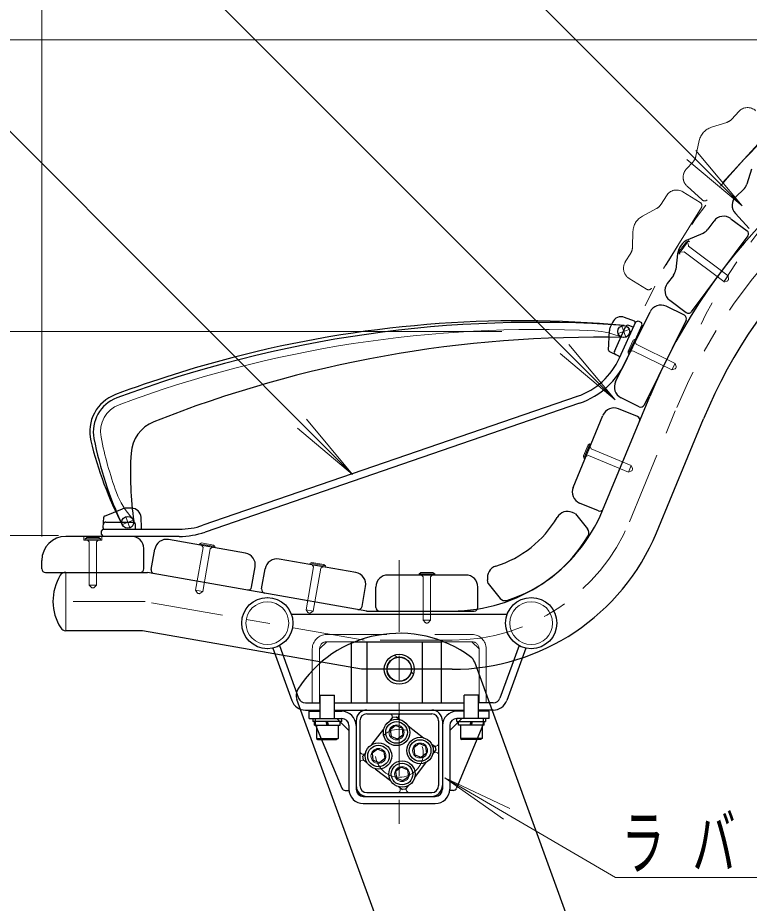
# Model space of a CAD drawing. Units: millimetres on the paper. Extents: x -365 to 0, y -12 to 257.
# Drawn here: x -207.32 to -176.82, y 113.92 to 150.83 of the extents above; entities that cross this region are included whole.
import ezdxf

# ---------------------------------------------------------------- set-up
doc = ezdxf.new("R2010")
doc.units = ezdxf.units.MM
for name, pattern in [('USER1', [4.5, 2.5, -2]), ('USER2', [6, 3, -1, 1, -1]), ('USER3', [8, 3, -1, 1, -1, 1, -1])]:
    doc.linetypes.add(name, pattern=pattern)
doc.layers.add('LY_1', color=7, linetype='Continuous', lineweight=25)
doc.styles.add('ＭＳ ゴシック', font='')
doc.styles.get('ＭＳ ゴシック').set_extended_font_data('MS Gothic')

msp = doc.modelspace()

# ---------------------------------------------------------------- linework, layer by layer
at = {"layer": 'LY_1', "lineweight": 13}
for p, q in [((-201.18, 167.045), (-177.127, 142.996)), ((-206.312, 129.209), (-206.312, 160.98)), ((-207.823, 160.319), (-182.41, 134.906)), ((-214.918, 153.353), (-193.358, 131.793)), ((-167.301, 149.915), (-227.312, 149.915)), ((-177.127, 142.996), (-179.055, 145.294)), ((-177.127, 142.996), (-179.425, 144.924)), ((-179.357, 141.524), (-179.746, 141.004)), ((-179.442, 141.494), (-179.741, 141.094)), ((-179.442, 141.494), (-179.357, 141.524)), ((-179.357, 141.524), (-179.317, 141.494)), ((-179.746, 141.004), (-179.741, 141.094)), ((-179.746, 141.004), (-179.706, 140.974)), ((-187.138, 137.754), (-217.312, 137.754)), ((-181.879, 136.937), (-181.658, 137.385)), ((-181.867, 136.847), (-181.58, 137.43)), ((-181.58, 137.43), (-181.658, 137.385)), ((-181.58, 137.43), (-181.535, 137.408)), ((-182.41, 134.906), (-184.339, 137.205)), ((-182.41, 134.906), (-184.708, 136.835)), ((-181.879, 136.937), (-181.867, 136.847)), ((-181.867, 136.847), (-181.823, 136.825)), ((-193.358, 131.793), (-195.286, 134.091)), ((-193.358, 131.793), (-195.656, 133.721)), ((-183.732, 132.562), (-183.541, 133.024)), ((-183.714, 132.474), (-183.466, 133.074)), ((-183.466, 133.074), (-183.541, 133.024)), ((-183.466, 133.074), (-183.419, 133.055)), ((-183.732, 132.562), (-183.714, 132.474)), ((-183.714, 132.474), (-183.668, 132.454)), ((-205.611, 129.248), (-217.312, 129.248)), ((-205.611, 129.248), (-217.312, 129.248)), ((-204.512, 129.109), (-204.437, 129.159)), ((-203.862, 129.109), (-204.512, 129.109)), ((-204.512, 129.109), (-204.512, 129.059)), ((-203.937, 129.159), (-204.437, 129.159)), ((-203.937, 129.159), (-203.862, 129.109)), ((-203.862, 129.109), (-203.862, 129.059)), ((-199.738, 128.901), (-199.747, 128.852)), ((-199.738, 128.901), (-199.655, 128.938)), ((-199.098, 128.789), (-199.738, 128.901)), ((-199.163, 128.851), (-199.655, 128.938)), ((-199.163, 128.851), (-199.098, 128.789)), ((-199.098, 128.789), (-199.107, 128.739)), ((-195.134, 128.09), (-195.052, 128.126)), ((-194.559, 128.039), (-195.052, 128.126)), ((-195.134, 128.09), (-195.143, 128.04)), ((-194.494, 127.977), (-195.134, 128.09)), ((-194.559, 128.039), (-194.494, 127.977)), ((-194.494, 127.977), (-194.503, 127.928)), ((-190.586, 127.649), (-190.511, 127.699)), ((-190.586, 127.649), (-190.586, 127.599)), ((-189.936, 127.649), (-190.586, 127.649)), ((-190.011, 127.699), (-190.511, 127.699)), ((-190.011, 127.699), (-189.936, 127.649)), ((-189.936, 127.649), (-189.936, 127.599)), ((-191.521, 124.169), (-191.614, 124.262)), ((-190.821, 123.469), (-190.914, 123.562)), ((-189.517, 119.151), (-187.068, 117.417)), ((-189.517, 119.151), (-186.804, 117.869)), ((-182.402, 114.995), (-189.517, 119.151)), ((-182.402, 114.995), (-158.15, 114.995))]:
    msp.add_line(p, q, dxfattribs=at)
at = {"layer": 'LY_1', "linetype": 'USER3', "lineweight": 13}
for p, q in [((-177.264, 146.919), (-177.549, 146.606)), ((-178.402, 146.263), (-177.766, 146.467)), ((-175.919, 146.169), (-178.578, 143.248)), ((-178.907, 145.707), (-179.047, 145.061)), ((-179.166, 144.83), (-179.452, 144.515)), ((-179.419, 143.809), (-178.786, 143.234)), ((-180.278, 143.412), (-180.501, 143.053)), ((-179.59, 143.574), (-178.867, 143.126)), ((-181.277, 142.56), (-180.689, 142.876)), ((-178.818, 142.92), (-180.9, 139.563)), ((-181.672, 141.922), (-181.692, 141.26)), ((-181.767, 141.012), (-181.991, 140.65)), ((-181.829, 139.962), (-181.102, 139.512)), ((-205.312, 125.279), (-205.312, 127.709))]:
    msp.add_line(p, q, dxfattribs=at)
at = {"layer": 'LY_1'}
for p, q in [((-176.728, 144.52), (-176.925, 143.888)), ((-177.063, 143.669), (-177.376, 143.38)), ((-177.404, 142.673), (-176.824, 142.046)), ((-178.295, 142.353), (-178.548, 142.015)), ((-177.595, 142.454), (-176.914, 141.946)), ((-179.365, 141.591), (-178.751, 141.855)), ((-176.883, 141.736), (-179.25, 138.573)), ((-179.813, 140.99), (-179.891, 140.333)), ((-179.987, 140.092), (-180.242, 139.751)), ((-179.529, 138.426), (-180.291, 138.802)), ((-180.141, 139.051), (-179.456, 138.54)), ((-182.397, 135.659), (-180.961, 138.574)), ((-182.529, 138.128), (-182.619, 137.929)), ((-182.234, 136.653), (-181.558, 138.154)), ((-181.606, 138.176), (-182.019, 138.336)), ((-181.558, 138.154), (-181.459, 138.192)), ((-181.459, 138.192), (-181.322, 138.13)), ((-181.284, 138.031), (-181.322, 138.13)), ((-179.46, 138.225), (-181.207, 134.682)), ((-182.686, 136.967), (-182.654, 137.781)), ((-182.444, 136.917), (-181.978, 137.952)), ((-181.96, 136.53), (-181.284, 138.031)), ((-181.66, 137.926), (-181.849, 138.003)), ((-182.262, 136.717), (-182.659, 136.921)), ((-183.992, 135.048), (-199.605, 129.672)), ((-183.895, 134.764), (-199.507, 129.389)), ((-182.942, 130.287), (-180.972, 135.045)), ((-181.407, 134.614), (-182.17, 134.99)), ((-181.483, 134.201), (-182.269, 134.527)), ((-184.166, 131.253), (-182.922, 134.256)), ((-180.697, 129.357), (-178.727, 134.115)), ((-203.7, 130.05), (-202.945, 130.355)), ((-202.577, 130.384), (-202.795, 130.384)), ((-183.11, 130.275), (-183.895, 130.6)), ((-203.754, 129.561), (-203.731, 130.006)), ((-202.155, 129.561), (-202.178, 130.005)), ((-184.062, 130.146), (-184.195, 130.206)), ((-184.062, 130.146), (-183.564, 129.52)), ((-203.647, 129.809), (-202.512, 129.809)), ((-202.405, 129.509), (-202.412, 129.712)), ((-200.582, 129.209), (-205.312, 129.209)), ((-203.83, 129.434), (-203.755, 129.509)), ((-203.83, 129.284), (-203.83, 129.434)), ((-203.83, 129.284), (-203.755, 129.209)), ((-203.755, 129.509), (-200.582, 129.509)), ((-197.826, 128.514), (-201.027, 129.078)), ((-202.062, 127.859), (-202.062, 128.709)), ((-201.754, 127.835), (-201.606, 128.672)), ((-206.312, 127.859), (-206.312, 128.209)), ((-193.222, 127.702), (-196.423, 128.266)), ((-197.568, 127.097), (-197.421, 127.934)), ((-197.15, 127.023), (-197.002, 127.861)), ((-206.162, 127.709), (-201.901, 127.709)), ((-192.769, 126.099), (-201.901, 127.709)), ((-188.636, 127.599), (-191.886, 127.599)), ((-187.701, 127.251), (-187.73, 127.394)), ((-192.964, 126.285), (-192.817, 127.123)), ((-192.386, 126.249), (-192.386, 127.099)), ((-188.136, 126.249), (-188.136, 127.099)), ((-187.701, 127.251), (-187.203, 126.625)), ((-195.912, 125.968), (-186.913, 125.968)), ((-192.78, 126.099), (-188.286, 126.099)), ((-202.113, 125.279), (-205.312, 125.279)), ((-192.981, 123.669), (-202.113, 125.279)), ((-193.412, 124.821), (-193.412, 122.271)), ((-193.412, 124.821), (-189.662, 124.821)), ((-192.762, 124.821), (-192.762, 122.271)), ((-190.462, 124.821), (-190.462, 122.271)), ((-189.662, 124.821), (-189.662, 122.271)), ((-196.687, 124.552), (-195.891, 122.365)), ((-196.406, 124.656), (-195.609, 122.468)), ((-186.419, 124.656), (-187.216, 122.468)), ((-186.138, 124.552), (-186.934, 122.365)), ((-189.211, 123.669), (-192.981, 123.669)), ((-180.948, 103.847), (-188.269, 123.962)), ((-194.712, 121.621), (-194.712, 122.596)), ((-194.712, 122.596), (-194.112, 122.596)), ((-194.112, 121.621), (-194.112, 122.596)), ((-188.712, 121.621), (-188.712, 122.596)), ((-188.112, 122.596), (-188.712, 122.596)), ((-188.112, 121.621), (-188.112, 122.596)), ((-188.929, 103.847), (-195.685, 122.406)), ((-195.327, 122.271), (-194.712, 122.271)), ((-194.112, 122.271), (-188.712, 122.271)), ((-187.497, 122.271), (-188.112, 122.271)), ((-195.327, 121.971), (-194.712, 121.971)), ((-195.162, 121.921), (-194.712, 121.921)), ((-195.162, 121.621), (-195.162, 121.921)), ((-194.112, 121.971), (-188.712, 121.971)), ((-194.112, 121.921), (-193.812, 121.921)), ((-188.712, 121.921), (-189.012, 121.921)), ((-187.497, 121.971), (-188.112, 121.971)), ((-187.662, 121.921), (-188.112, 121.921)), ((-187.662, 121.621), (-187.662, 121.921)), ((-195.162, 121.621), (-193.812, 121.621)), ((-195.012, 121.621), (-195.012, 121.496)), ((-193.812, 121.496), (-195.012, 121.496)), ((-194.95, 121.346), (-194.95, 121.496)), ((-194.912, 121.621), (-194.912, 121.401)), ((-194.417, 121.346), (-194.457, 121.496)), ((-194.367, 121.346), (-194.407, 121.496)), ((-194.012, 121.621), (-193.512, 121.121)), ((-193.875, 121.346), (-193.875, 121.496)), ((-193.812, 121.496), (-193.812, 121.621)), ((-193.212, 121.521), (-193.212, 118.671)), ((-193.052, 121.521), (-193.052, 118.821)), ((-192.762, 121.811), (-190.062, 121.811)), ((-191.797, 121.517), (-191.681, 121.669)), ((-191.681, 121.669), (-191.541, 121.687)), ((-191.541, 121.687), (-191.389, 121.571)), ((-189.772, 121.521), (-189.772, 118.821)), ((-189.612, 121.521), (-189.612, 118.671)), ((-188.812, 121.621), (-189.312, 121.121)), ((-187.662, 121.621), (-189.012, 121.621)), ((-189.012, 121.496), (-189.012, 121.621)), ((-189.012, 121.496), (-187.812, 121.496)), ((-188.95, 121.346), (-188.95, 121.496)), ((-188.457, 121.346), (-188.417, 121.496)), ((-188.407, 121.346), (-188.367, 121.496)), ((-187.912, 121.621), (-187.912, 121.401)), ((-187.875, 121.346), (-187.875, 121.496)), ((-187.812, 121.621), (-187.812, 121.496)), ((-194.95, 121.346), (-193.875, 121.346)), ((-194.901, 121.343), (-193.801, 118.713)), ((-194.862, 121.346), (-194.862, 120.781)), ((-193.962, 121.346), (-193.962, 120.781)), ((-193.512, 121.321), (-193.512, 118.671)), ((-192.551, 120.535), (-192.059, 121.176)), ((-191.564, 121.324), (-191.793, 121.149)), ((-191.793, 121.149), (-191.756, 120.862)), ((-191.298, 121.214), (-191.564, 121.324)), ((-191.298, 121.214), (-191.26, 120.928)), ((-191.048, 121.309), (-190.407, 120.817)), ((-189.312, 121.371), (-189.312, 118.671)), ((-187.924, 121.343), (-189.024, 118.713)), ((-187.875, 121.346), (-188.95, 121.346)), ((-188.862, 121.346), (-188.862, 120.781)), ((-187.962, 121.346), (-187.962, 120.781)), ((-194.862, 120.781), (-194.802, 120.746)), ((-194.862, 120.781), (-193.962, 120.781)), ((-194.802, 120.746), (-194.023, 120.746)), ((-193.962, 120.781), (-194.023, 120.746)), ((-191.489, 120.752), (-191.756, 120.862)), ((-191.26, 120.928), (-191.489, 120.752)), ((-187.962, 120.781), (-188.862, 120.781)), ((-188.862, 120.781), (-188.802, 120.746)), ((-188.023, 120.746), (-188.802, 120.746)), ((-187.962, 120.781), (-188.023, 120.746)), ((-190.583, 120.571), (-190.812, 120.395)), ((-190.812, 120.395), (-190.774, 120.109)), ((-190.316, 120.461), (-190.583, 120.571)), ((-190.316, 120.461), (-190.278, 120.174)), ((-190.066, 120.556), (-189.914, 120.439)), ((-189.914, 120.439), (-189.896, 120.299)), ((-192.929, 120.042), (-192.812, 120.194)), ((-192.91, 119.902), (-192.929, 120.042)), ((-192.318, 120.343), (-192.547, 120.167)), ((-192.547, 120.167), (-192.509, 119.881)), ((-192.051, 120.232), (-192.318, 120.343)), ((-192.051, 120.232), (-192.013, 119.946)), ((-190.507, 119.999), (-190.774, 120.109)), ((-190.278, 120.174), (-190.507, 119.999)), ((-190.012, 120.147), (-189.896, 120.299)), ((-192.91, 119.902), (-192.759, 119.786)), ((-192.242, 119.77), (-192.509, 119.881)), ((-192.013, 119.946), (-192.242, 119.77)), ((-190.766, 119.165), (-190.274, 119.806)), ((-192.418, 119.524), (-191.777, 119.032)), ((-191.336, 119.589), (-191.565, 119.414)), ((-191.565, 119.414), (-191.527, 119.127)), ((-191.069, 119.479), (-191.336, 119.589)), ((-191.069, 119.479), (-191.031, 119.193)), ((-191.26, 119.017), (-191.527, 119.127)), ((-191.031, 119.193), (-191.26, 119.017)), ((-193.662, 118.621), (-193.512, 118.621)), ((-192.762, 118.531), (-190.062, 118.531)), ((-191.436, 118.771), (-191.284, 118.654)), ((-191.144, 118.673), (-191.284, 118.654)), ((-191.144, 118.673), (-191.027, 118.824)), ((-189.162, 118.621), (-189.312, 118.621)), ((-192.912, 118.371), (-189.912, 118.371)), ((-192.912, 118.071), (-189.912, 118.071))]:
    msp.add_line(p, q, dxfattribs=at)
at = {"layer": 'LY_1', "linetype": 'USER1', "lineweight": 13}
for p, q in [((-179.377, 141.414), (-179.362, 141.309)), ((-179.646, 141.054), (-179.541, 141.069)), ((-179.541, 141.069), (-177.89, 139.833)), ((-179.362, 141.309), (-177.71, 140.073)), ((-177.89, 139.833), (-177.71, 140.073)), ((-177.691, 139.936), (-177.71, 140.073)), ((-177.89, 139.833), (-177.753, 139.853)), ((-177.7, 139.899), (-177.72, 139.872)), ((-181.579, 137.319), (-181.545, 137.218)), ((-181.545, 137.218), (-179.92, 136.417)), ((-181.778, 136.915), (-181.678, 136.949)), ((-181.678, 136.949), (-180.052, 136.148)), ((-179.92, 136.417), (-180.052, 136.148)), ((-179.92, 136.417), (-179.875, 136.286)), ((-179.892, 136.218), (-179.878, 136.248)), ((-179.921, 136.192), (-180.052, 136.148)), ((-183.458, 132.963), (-183.417, 132.865)), ((-183.63, 132.547), (-183.532, 132.587)), ((-183.532, 132.587), (-181.857, 131.894)), ((-183.417, 132.865), (-181.743, 132.171)), ((-181.743, 132.171), (-181.857, 131.894)), ((-181.743, 132.171), (-181.69, 132.043)), ((-181.73, 131.947), (-181.857, 131.894)), ((-181.703, 131.974), (-181.69, 132.005)), ((-204.562, 129.059), (-204.562, 129.209)), ((-203.812, 129.059), (-203.812, 129.209)), ((-203.812, 129.059), (-204.562, 129.059)), ((-204.412, 129.059), (-204.337, 128.984)), ((-204.337, 128.984), (-204.337, 127.171)), ((-203.962, 129.059), (-204.037, 128.984)), ((-204.037, 128.984), (-204.037, 127.171)), ((-199.648, 128.835), (-199.587, 128.748)), ((-199.587, 128.748), (-199.902, 126.963)), ((-199.292, 128.696), (-199.607, 126.911)), ((-199.205, 128.757), (-199.292, 128.696)), ((-194.983, 127.936), (-195.298, 126.151)), ((-195.044, 128.023), (-194.983, 127.936)), ((-194.688, 127.884), (-195.003, 126.099)), ((-194.601, 127.945), (-194.688, 127.884)), ((-190.486, 127.599), (-190.411, 127.524)), ((-190.411, 127.524), (-190.411, 125.711)), ((-190.036, 127.599), (-190.111, 127.524)), ((-190.111, 127.524), (-190.111, 125.711)), ((-204.337, 127.171), (-204.037, 127.171)), ((-204.337, 127.171), (-204.239, 127.073)), ((-204.171, 127.059), (-204.204, 127.059)), ((-204.135, 127.073), (-204.037, 127.171)), ((-199.902, 126.963), (-199.823, 126.85)), ((-199.902, 126.963), (-199.607, 126.911)), ((-199.757, 126.823), (-199.79, 126.829)), ((-199.72, 126.832), (-199.607, 126.911)), ((-195.298, 126.151), (-195.219, 126.038)), ((-195.298, 126.151), (-195.003, 126.099)), ((-195.153, 126.011), (-195.187, 126.017)), ((-195.116, 126.02), (-195.003, 126.099)), ((-190.411, 125.711), (-190.313, 125.613)), ((-190.411, 125.711), (-190.111, 125.711)), ((-190.244, 125.599), (-190.278, 125.599)), ((-190.209, 125.613), (-190.111, 125.711)), ((-194.437, 124.821), (-194.737, 124.521)), ((-194.437, 125.121), (-188.387, 125.121)), ((-194.437, 124.821), (-188.387, 124.821)), ((-188.387, 124.821), (-188.087, 124.521)), ((-195.037, 124.521), (-195.037, 122.271)), ((-194.737, 124.521), (-194.737, 122.271)), ((-188.087, 124.521), (-188.087, 122.271)), ((-187.787, 124.521), (-187.787, 122.271))]:
    msp.add_line(p, q, dxfattribs=at)
at = {"layer": 'LY_1', "linetype": 'USER2', "lineweight": 13}
for p, q in [((-182.283, 137.661), (-181.829, 137.835)), ((-181.969, 137.521), (-182.143, 137.974)), ((-181.82, 129.822), (-179.849, 134.58)), ((-202.642, 129.57), (-202.817, 130.023)), ((-202.956, 129.709), (-202.503, 129.883)), ((-191.412, 128.225), (-191.412, 116.551)), ((-202.007, 126.494), (-205.846, 126.494)), ((-192.875, 124.884), (-202.007, 126.494)), ((-189.211, 124.884), (-192.875, 124.884))]:
    msp.add_line(p, q, dxfattribs=at)
at = {"layer": 'LY_1'}
for centre, radius in [((-182.056, 137.748), 0.25), ((-202.73, 129.796), 0.25), ((-196.912, 125.596), 1.067), ((-185.912, 125.596), 1.067), ((-191.412, 123.671), 0.625), ((-191.412, 123.671), 0.512), ((-191.412, 123.671), 0.51), ((-191.412, 123.671), 0.5), ((-191.527, 121.038), 0.55), ((-191.527, 121.038), 0.45), ((-190.545, 120.285), 0.55), ((-190.545, 120.285), 0.45), ((-192.28, 120.056), 0.55), ((-192.28, 120.056), 0.45), ((-191.298, 119.303), 0.55), ((-191.298, 119.303), 0.45)]:
    msp.add_circle(centre, radius, dxfattribs=at)
at = {"layer": 'LY_1', "lineweight": 13}
for centre, radius in [((-196.913, 125.596), 1.067), ((-185.912, 125.596), 1.067), ((-196.912, 125.596), 0.892), ((-185.912, 125.596), 0.892), ((-191.527, 121.038), 0.312), ((-192.28, 120.056), 0.312), ((-190.545, 120.285), 0.312), ((-191.298, 119.303), 0.312)]:
    msp.add_circle(centre, radius, dxfattribs=at)
at = {"layer": 'LY_1', "linetype": 'USER2', "lineweight": 13}
msp.add_circle((-191.412, 120.171), 1, dxfattribs=at)
at = {"layer": 'LY_1', "linetype": 'USER3', "lineweight": 13}
for centre, radius, start, end in [((-159.69, 128.767), 23.715, 114.0433, 154.9033), ((-159.69, 128.767), 21.285, 113.7326, 155.4922), ((-176.895, 146.582), 0.5, 47.7614, 137.6861), ((-177.918, 146.943), 0.5, 287.7615, 317.6861), ((-178.174, 145.549), 0.75, 107.7615, 167.7615), ((-179.535, 145.167), 0.5, 317.6861, 347.7615), ((-179.082, 144.179), 0.5, 137.6861, 227.7613), ((-179.853, 143.149), 0.5, 58.2614, 148.1861), ((-178.685, 143.345), 0.15, 227.7612, 317.7613), ((-180.926, 143.317), 0.5, 298.2615, 328.1861), ((-178.946, 142.999), 0.15, 328.2614, 58.2612), ((-180.922, 141.899), 0.75, 118.2615, 178.2615), ((-182.192, 141.276), 0.5, 328.1861, 358.2615), ((-181.566, 140.387), 0.5, 148.1861, 238.2613), ((-181.023, 139.64), 0.15, 238.2612, 328.2613)]:
    msp.add_arc(centre, radius, start, end, dxfattribs=at)
at = {"layer": 'LY_1'}
for centre, radius, start, end in [((-159.062, 125.969), 23.715, 109.0433, 157.5), ((-159.062, 125.969), 21.285, 108.7326, 157.5), ((-177.402, 144.036), 0.5, 312.6861, 342.7615), ((-177.037, 143.013), 0.5, 132.6861, 222.7613), ((-177.894, 142.054), 0.5, 53.2614, 143.1861), ((-178.948, 142.315), 0.5, 293.2615, 323.1861), ((-177.003, 141.825), 0.15, 323.2614, 53.2612), ((-179.068, 140.902), 0.75, 113.2615, 173.2615), ((-180.387, 140.392), 0.5, 323.1861, 353.2615), ((-179.842, 139.452), 0.5, 143.1861, 233.2613), ((-180.512, 138.353), 0.5, 63.7623, 153.7623), ((-179.366, 138.66), 0.15, 233.2612, 323.2613), ((-185.72, 88.133), 50, 85.7765, 110.4502), ((-186.389, 90.697), 47.5, 84.7378, 104.6339), ((-182.164, 137.964), 0.4, 68.7623, 155.7623), ((-181.624, 138.129), 0.05, 335.7623, 68.7623), ((-179.595, 138.292), 0.15, 333.7623, 63.7623), ((-182.254, 137.765), 0.4, 155.7623, 177.7326), ((-181.887, 137.911), 0.1, 67.7623, 155.7623), ((-183.205, 87.511), 50, 88.6895, 111.6466), ((-182.636, 136.965), 0.05, 177.7326, 242.7623), ((-185.72, 88.133), 50.15, 104.6339, 110.4502), ((-184.969, 137.885), 3, 289, 335.7623), ((-182.353, 136.876), 0.1, 155.7623, 242.7623), ((-182.24, 136.761), 0.05, 242.7623, 335.7623), ((-184.969, 137.885), 3.3, 289, 335.7623), ((-181.949, 135.438), 0.5, 153.7623, 243.7623), ((-202.666, 133.576), 1.65, 110.4502, 193.3975), ((-202.666, 133.576), 1.5, 110.4502, 190.9137), ((-182.46, 134.065), 0.5, 67.5, 157.5), ((-181.341, 134.748), 0.15, 243.7623, 333.7623), ((-181.541, 134.063), 0.15, 337.5, 67.5), ((-201.096, 132.591), 1.5, 111.6466, 176.8076), ((-189.41, 136.132), 15, 190.9137, 205.4393), ((-189.679, 136.67), 15, 193.3975, 207.7738), ((-187.617, 131.839), 15, 176.8076, 187.6969), ((-183.704, 131.062), 0.5, 157.5, 247.5), ((-202.795, 129.984), 0.4, 90, 111.9703), ((-202.577, 129.984), 0.4, 3, 90), ((-183.052, 130.413), 0.15, 247.5, 337.5), ((-203.681, 130.004), 0.05, 111.9703, 177), ((-189.211, 132.884), 6.785, 270, 337.5), ((-188.722, 132.269), 4.5, 287.2389, 329.7605), ((-184.403, 129.751), 0.5, 65.4997, 149.7605), ((-203.647, 129.709), 0.1, 90, 177), ((-202.512, 129.709), 0.1, 2, 90), ((-200.582, 132.509), 3, 270, 289), ((-205.312, 128.209), 1, 90, 180), ((-203.705, 129.559), 0.05, 177, 270), ((-202.562, 128.709), 0.5, 0, 90), ((-202.205, 129.559), 0.05, 270, 3), ((-200.582, 132.509), 3.3, 270, 289), ((-189.211, 132.884), 9.215, 270, 337.5), ((-188.722, 132.269), 6, 287.3464, 329.6536), ((-183.76, 129.364), 0.25, 329.6536, 38.4997), ((-201.114, 128.586), 0.5, 80, 170), ((-197.913, 128.021), 0.5, 350, 80), ((-196.51, 127.774), 0.5, 80, 170), ((-206.162, 127.859), 0.15, 180, 270), ((-202.212, 127.859), 0.15, 270, 0), ((-201.606, 127.809), 0.15, 170, 260), ((-187.24, 127.494), 0.5, 107.2389, 191.4997), ((-203.766, 126.509), 2.081, 148.731, 212.3478), ((-205.331, 127.459), 0.25, 85.8316, 148.731), ((-193.309, 127.209), 0.5, 350, 80), ((-191.886, 127.099), 0.5, 90, 180), ((-188.636, 127.099), 0.5, 0, 90), ((-197.716, 127.123), 0.15, 260, 350), ((-197.002, 126.997), 0.15, 170, 260), ((-187.008, 126.781), 0.25, 218.4997, 287.3464), ((-193.112, 126.312), 0.15, 260, 350), ((-192.236, 126.249), 0.15, 180, 270), ((-188.286, 126.249), 0.15, 270, 0), ((-205.312, 125.529), 0.25, 212.3478, 270), ((-191.412, 120.171), 5, 53.5573, 147.6699), ((-188.739, 123.791), 0.5, 20, 53.5573), ((-195.215, 122.577), 0.5, 147.6699, 200), ((-195.327, 122.571), 0.6, 200, 270), ((-195.327, 122.571), 0.3, 200, 270), ((-187.497, 122.571), 0.3, 270, 340), ((-187.497, 122.571), 0.6, 270, 340), ((-193.812, 121.321), 0.6, 0, 90), ((-192.762, 121.521), 0.45, 90, 180), ((-190.062, 121.521), 0.45, 0, 90), ((-189.012, 121.321), 0.6, 90, 180), ((-193.812, 121.321), 0.3, 0, 90), ((-192.762, 121.521), 0.29, 90, 180), ((-190.062, 121.521), 0.29, 0, 90), ((-189.012, 121.321), 0.3, 90, 180), ((-194.762, 121.401), 0.15, 180, 202.6938), ((-188.062, 121.401), 0.15, 337.3062, 0), ((-193.662, 118.771), 0.15, 202.6938, 270), ((-192.912, 118.671), 0.6, 180, 270), ((-192.762, 118.821), 0.45, 180, 270), ((-192.912, 118.671), 0.3, 180, 270), ((-192.762, 118.821), 0.29, 180, 270), ((-190.062, 118.821), 0.45, 270, 0), ((-190.062, 118.821), 0.29, 270, 0), ((-189.912, 118.671), 0.6, 270, 0), ((-189.912, 118.671), 0.3, 270, 0), ((-189.162, 118.771), 0.15, 270, 337.3062)]:
    msp.add_arc(centre, radius, start, end, dxfattribs=at)
at = {"layer": 'LY_1', "linetype": 'USER2', "lineweight": 13}
for centre, radius, start, end in [((-159.062, 125.969), 22.5, 107.5318, 157.5), ((-189.211, 132.884), 8, 270, 337.5)]:
    msp.add_arc(centre, radius, start, end, dxfattribs=at)
at = {"layer": 'LY_1', "linetype": 'USER1', "lineweight": 13}
for centre, radius, start, end in [((-177.74, 139.929), 0.05, 323.1861, 8.1861), ((-177.76, 139.902), 0.05, 278.186, 323.1861), ((-179.937, 136.24), 0.05, 288.7623, 333.7623), ((-179.922, 136.27), 0.05, 333.7623, 18.7623), ((-181.749, 131.993), 0.05, 292.5, 337.5), ((-181.736, 132.024), 0.05, 337.5, 22.5), ((-204.204, 127.109), 0.05, 225, 270), ((-204.171, 127.109), 0.05, 270, 315), ((-199.782, 126.878), 0.05, 215, 260), ((-199.749, 126.872), 0.05, 260, 305), ((-195.178, 126.066), 0.05, 215, 260), ((-195.145, 126.061), 0.05, 260, 305), ((-190.278, 125.649), 0.05, 225, 270), ((-190.244, 125.649), 0.05, 270, 315), ((-194.437, 124.521), 0.6, 90, 180), ((-194.437, 124.521), 0.3, 90, 180), ((-188.387, 124.521), 0.6, 0, 90), ((-188.387, 124.521), 0.3, 0, 90)]:
    msp.add_arc(centre, radius, start, end, dxfattribs=at)
at = {"layer": 'LY_1', "lineweight": 13}
for centre, radius, start, end in [((-185.72, 88.133), 49.7, 87.1665, 110.4502), ((-183.424, 134.526), 3.25, 66.9966, 87.1665), ((-202.666, 133.576), 1.2, 110.4502, 190.9137), ((-189.41, 136.132), 14.7, 190.9137, 200.296), ((-200.149, 132.161), 3.25, 200.296, 222.4932), ((-191.829, 121.684), 0.127, 322.5, 90), ((-191.328, 121.684), 0.127, 90, 232.5), ((-189.899, 120.588), 0.127, 232.5, 0), ((-192.925, 120.256), 0.127, 180, 322.5), ((-189.899, 120.086), 0.127, 0, 142.5), ((-192.925, 119.754), 0.127, 52.5, 180), ((-191.497, 118.658), 0.127, 270, 52.5), ((-190.995, 118.658), 0.127, 142.5, 270)]:
    msp.add_arc(centre, radius, start, end, dxfattribs=at)

# ---------------------------------------------------------------- texts
at = {"layer": 'LY_1', "insert": (-182.15, 115.145), "char_height": 2.199, "attachment_point": 7, "style": 'ＭＳ ゴシック'}
msp.add_mtext('\\T1.64;\\W0.6;ラバースプリング', dxfattribs=at)

doc.saveas('drawing.dxf')
